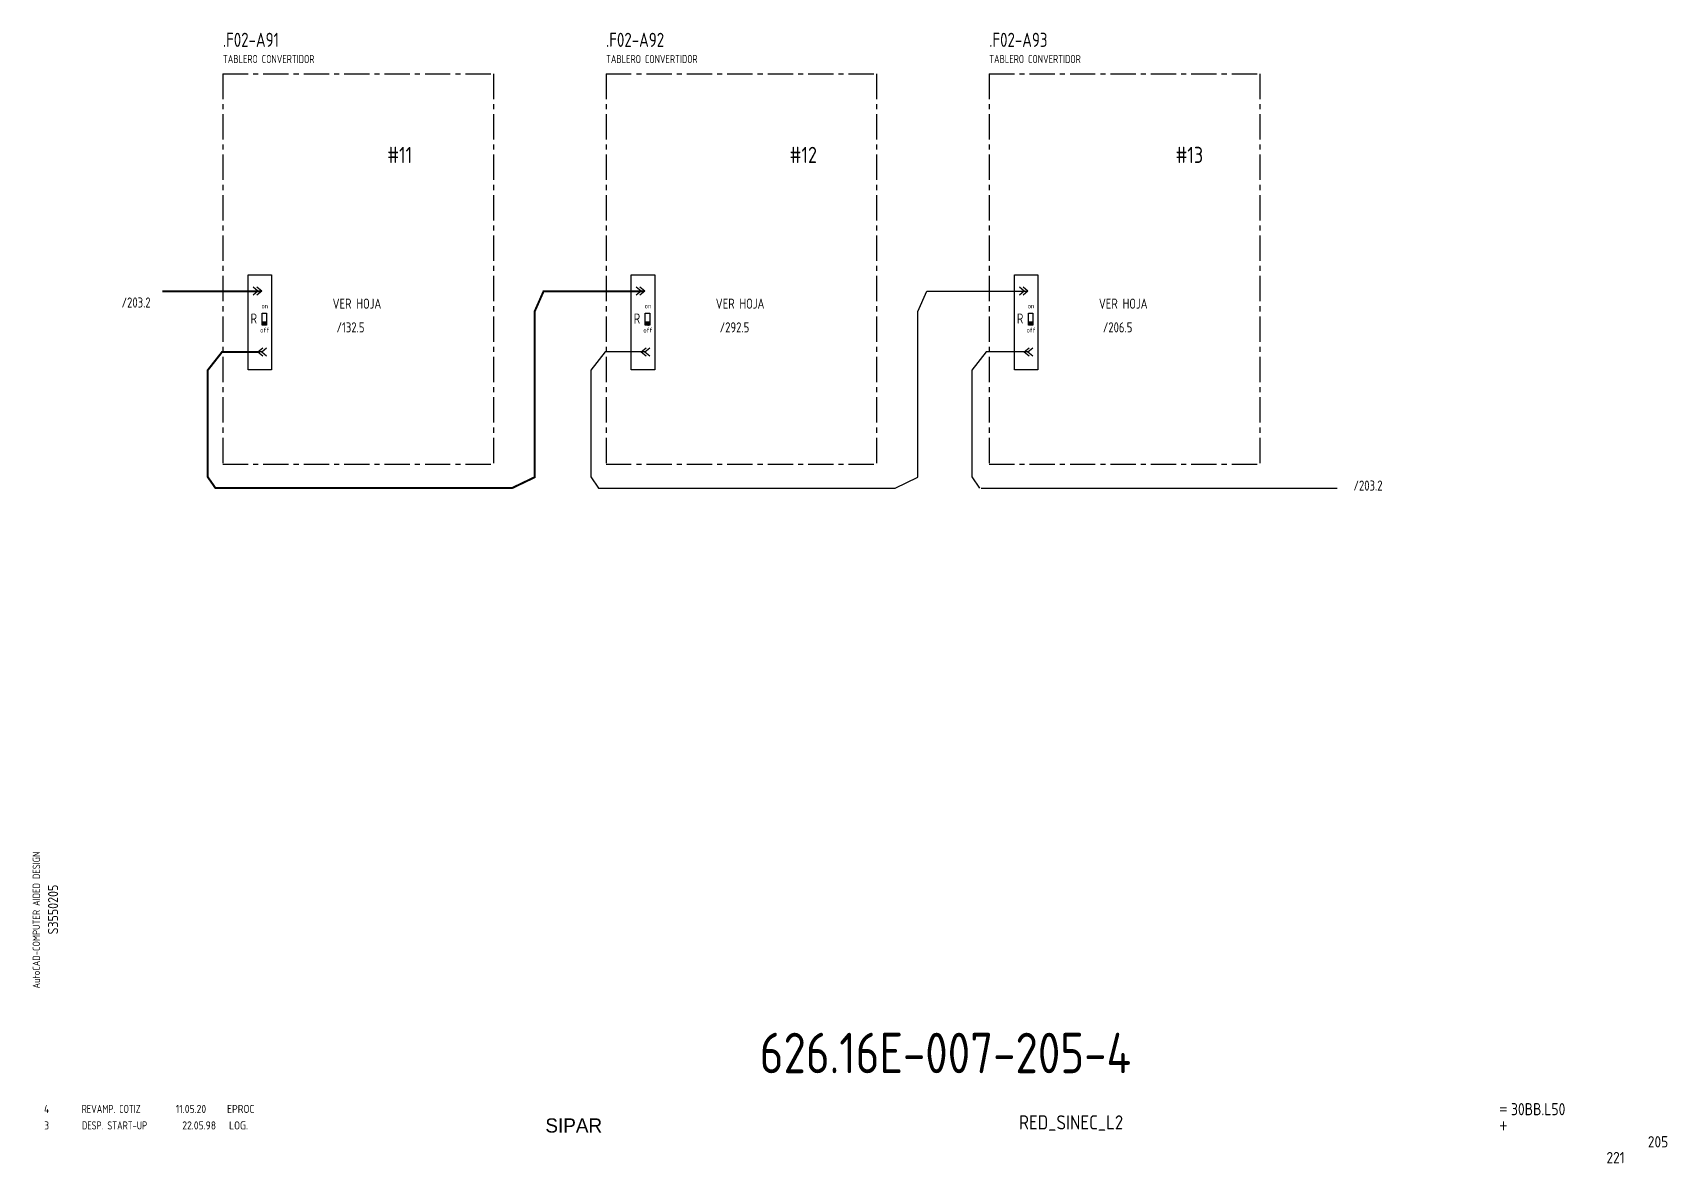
# Model space of a CAD drawing. Extents: x 10 to 414, y 6 to 285.
import ezdxf
from ezdxf.enums import TextEntityAlignment as Align

# ---------------------------------------------------------------- set-up
doc = ezdxf.new("R2010")
doc.units = 0
doc.header["$LTSCALE"] = 5
doc.header["$MEASUREMENT"] = 0
doc.linetypes.add('CENTER', pattern=[2, 1.25, -0.25, 0.25, -0.25])
doc.layers.get('0').update_dxf_attribs({"linetype": 'CONTINUOUS'})
doc.layers.add('CART', color=7, linetype='CONTINUOUS')
doc.styles.add('DIN', font='DIN.shx', dxfattribs={"width": 0.85})
doc.styles.add('N', font='ROMANS', dxfattribs={"width": 0.85, "height": 3})
doc.styles.add('X', font='UNIV.SHX', dxfattribs={"height": 3.5})

# ---------------------------------------------------------------- blocks, each defined once
blk = doc.blocks.new('DESP')
at = {"color": 3, "style": 'DIN'}
for s, width, p in [('3', 0.9, (7.45, 13.02)), ('DESP. START-UP', 0.8, (16.76, 13.02)), ('22.05.98', 0.9, (41.59, 13.02)), ('LOG.', 0.9, (53.16, 13.02))]:
    blk.add_text(s, height=2, dxfattribs=dict(at, width=width)).set_placement(p)

msp = doc.modelspace()

# ---------------------------------------------------------------- hatches: boundary and pattern name
at = {"linetype": 'Continuous'}
h = msp.add_hatch(dxfattribs=at)
h.set_pattern_fill('ANSI31', color=256)
h.set_pattern_definition([(45, (-66.95833, -4.968), (-0.08838835, 0.08838835), [])])
h.paths.add_polyline_path([(66.42, 212.85), (67.51, 212.85), (67.51, 213.65), (66.42, 213.65)])
h = msp.add_hatch(dxfattribs=at)
h.set_pattern_fill('ANSI31', color=256)
h.set_pattern_definition([(45, (27.81155, -4.968), (-0.08838835, 0.08838835), [])])
h.paths.add_polyline_path([(161.19, 212.85), (162.28, 212.85), (162.28, 213.65), (161.19, 213.65)])
h = msp.add_hatch(dxfattribs=at)
h.set_pattern_fill('ANSI31', color=256)
h.set_pattern_definition([(45, (122.58142, -4.968), (-0.08838835, 0.08838835), [])])
h.paths.add_polyline_path([(255.96, 212.85), (257.05, 212.85), (257.05, 213.65), (255.96, 213.65)])

# ---------------------------------------------------------------- linework, layer by layer
at = {"color": 3, "linetype": 'CENTER'}
for p, q in [((56.71, 275.02), (56.71, 178.52)), ((56.71, 275.02), (123.63, 275.02)), ((123.63, 275.02), (123.63, 178.52)), ((151.48, 275.02), (151.48, 178.52)), ((151.48, 275.02), (218.4, 275.02)), ((218.4, 275.02), (218.4, 178.52)), ((246.25, 275.02), (313.17, 275.02)), ((246.25, 275.02), (246.25, 178.52)), ((313.17, 275.02), (313.17, 178.52)), ((56.71, 178.52), (123.63, 178.52)), ((151.48, 178.52), (218.4, 178.52)), ((246.25, 178.52), (313.17, 178.52))]:
    msp.add_line(p, q, dxfattribs=at)
at = {"linetype": 'Continuous'}
for p, q in [((65.39, 221.26), (64.17, 222.22)), ((65.39, 221.26), (64.17, 220.29)), ((66.31, 221.26), (65.09, 222.22)), ((66.31, 221.26), (65.09, 220.29)), ((65.39, 221.26), (66.31, 221.26)), ((133.81, 216.21), (136.03, 221.23)), ((136.03, 221.23), (155.62, 221.26)), ((160.16, 221.26), (158.94, 222.22)), ((160.16, 221.26), (158.94, 220.29)), ((161.08, 221.26), (159.86, 222.22)), ((161.08, 221.26), (159.86, 220.29)), ((160.16, 221.26), (161.08, 221.26)), ((228.58, 216.21), (230.8, 221.23)), ((230.8, 221.23), (255.39, 221.26)), ((254.93, 221.26), (253.71, 222.22)), ((254.93, 221.26), (253.71, 220.29)), ((255.85, 221.26), (254.63, 222.22)), ((255.85, 221.26), (254.63, 220.29)), ((254.93, 221.26), (255.85, 221.26)), ((66.42, 212.85), (66.42, 215.85)), ((66.42, 215.85), (67.51, 215.85)), ((67.51, 215.85), (67.51, 212.85)), ((133.81, 175.25), (133.81, 216.21)), ((161.19, 212.85), (161.19, 215.85)), ((161.19, 215.85), (162.28, 215.85)), ((162.28, 215.85), (162.28, 212.85)), ((228.58, 175.25), (228.58, 216.21)), ((255.96, 212.85), (255.96, 215.85)), ((255.96, 215.85), (257.05, 215.85)), ((257.05, 215.85), (257.05, 212.85)), ((67.51, 212.85), (66.42, 212.85)), ((162.28, 212.85), (161.19, 212.85)), ((257.05, 212.85), (255.96, 212.85)), ((56.53, 206.26), (52.96, 201.72)), ((60.85, 206.26), (56.53, 206.26)), ((65.39, 206.26), (66.61, 207.22)), ((65.39, 206.26), (66.61, 205.29)), ((66.31, 206.26), (65.39, 206.26)), ((66.31, 206.26), (67.53, 207.22)), ((66.31, 206.26), (67.53, 205.29)), ((151.3, 206.26), (147.73, 201.72)), ((160.62, 206.26), (151.3, 206.26)), ((160.16, 206.26), (161.38, 207.22)), ((160.16, 206.26), (161.38, 205.29)), ((161.08, 206.26), (160.16, 206.26)), ((161.08, 206.26), (162.3, 207.22)), ((161.08, 206.26), (162.3, 205.29)), ((245.53, 206.26), (241.96, 201.72)), ((254.85, 206.26), (245.53, 206.26)), ((254.93, 206.26), (256.15, 207.22)), ((254.93, 206.26), (256.15, 205.29)), ((255.85, 206.26), (254.93, 206.26)), ((255.85, 206.26), (257.07, 207.22)), ((255.85, 206.26), (257.07, 205.29)), ((52.96, 201.72), (52.96, 175.33)), ((147.73, 201.72), (147.73, 175.33)), ((241.96, 201.72), (241.96, 175.33)), ((52.96, 175.33), (54.88, 172.57)), ((128.21, 172.57), (133.81, 175.25)), ((147.73, 175.33), (149.65, 172.57)), ((222.98, 172.57), (228.58, 175.25)), ((241.96, 175.33), (243.87, 172.57)), ((54.88, 172.57), (128.21, 172.57)), ((149.65, 172.57), (222.98, 172.57)), ((149.65, 172.57), (222.98, 172.57)), ((244.28, 172.57), (332.29, 172.57))]:
    msp.add_line(p, q, dxfattribs=at)
for points in [[(62.94, 225.29), (68.76, 225.29), (68.76, 201.85), (62.94, 201.85)], [(157.71, 225.29), (163.53, 225.29), (163.53, 201.85), (157.71, 201.85)], [(252.48, 225.29), (258.3, 225.29), (258.3, 201.85), (252.48, 201.85)], [(66.42, 213.65), (67.51, 213.65), (67.51, 212.85), (66.42, 212.85)], [(161.19, 213.65), (162.28, 213.65), (162.28, 212.85), (161.19, 212.85)], [(255.96, 213.65), (257.05, 213.65), (257.05, 212.85), (255.96, 212.85)]]:
    msp.add_lwpolyline(points, close=True, dxfattribs=at)
at = {"linetype": 'Continuous', "const_width": 0.5}
for points in [[(65.85, 221.26), (41.72, 221.26)], [(65.85, 206.26), (56.53, 206.26), (52.96, 201.72), (52.96, 175.33), (54.88, 172.57), (128.21, 172.57), (133.81, 175.25), (133.81, 216.21), (136.03, 221.23), (160.62, 221.26)]]:
    msp.add_lwpolyline(points, dxfattribs=at)

# ---------------------------------------------------------------- block references
at = {"linetype": 'Continuous'}
msp.add_blockref('DESP', (5.08, 0.99), dxfattribs=at)

# ---------------------------------------------------------------- texts
at = {"color": 3, "style": 'DIN'}
for s, height, width, p in [('.F02-A91', 3.5, 0.8, (56.71, 281.65)), ('.F02-A92', 3.5, 0.8, (151.48, 281.65)), ('.F02-A93', 3.5, 0.8, (246.25, 281.65)), ('4', 2, 0.9, (12.47, 18.09)), ('REVAMP. COTIZ', 2, 0.8, (21.79, 18.09)), ('11.05.20', 2, 0.9, (45.06, 18.09)), ('EPROC', 2, 0.9, (57.74, 18.09))]:
    msp.add_text(s, height=height, dxfattribs=dict(at, width=width)).set_placement(p)
at = {"style": 'DIN', "width": 0.8}
for s, height, p in [('TABLERO CONVERTIDOR', 2, (56.71, 277.65)), ('TABLERO CONVERTIDOR', 2, (151.48, 277.65)), ('TABLERO CONVERTIDOR', 2, (246.25, 277.65)), ('/203.2', 2.5, (31.65, 217.21)), ('/132.5', 2.5, (84.81, 211.06)), ('/292.5', 2.5, (179.58, 211.06)), ('/206.5', 2.5, (274.35, 211.06)), ('/203.2', 2.5, (336.35, 171.95))]:
    msp.add_text(s, height=height, dxfattribs=at).set_placement(p)
at = {"linetype": 'Continuous', "style": 'DIN', "width": 0.85}
for s, p in [('#11', (97.37, 252.95)), ('#12', (196.9, 252.95)), ('#13', (292.35, 252.95))]:
    msp.add_text(s, height=4, dxfattribs=at).set_placement(p)
at = {"style": 'DIN', "width": 0.8}
for s, height, p in [('VER HOJA', 2.5, (89.87, 216.93)), ('VER HOJA', 2.5, (184.64, 216.93)), ('VER HOJA', 2.5, (279.41, 216.93)), ('R', 2.5, (64.36, 213.25)), ('on', 1.2, (67.06, 217)), ('R', 2.5, (159.13, 213.25)), ('on', 1.2, (161.83, 217)), ('R', 2.5, (253.9, 213.25)), ('on', 1.2, (256.6, 217)), ('off', 1.2, (67.06, 211.03)), ('off', 1.2, (161.83, 211.03)), ('off', 1.2, (256.6, 211.03))]:
    msp.add_text(s, height=height, dxfattribs=at).set_placement(p, align=Align.CENTER)
at = {"color": 2, "insert": (189.5, 37.92), "char_height": 10, "width": 111.0411, "attachment_point": 1, "style": 'DIN'}
msp.add_mtext('626.16E-007-205-4', dxfattribs=at)
at = {"layer": 'CART', "color": 1, "style": 'DIN', "width": 0.9}
msp.add_text('AutoCAD-COMPUTER AIDED DESIGN', height=1.8, rotation=90, dxfattribs=at).set_placement((11.47, 48.84))
at = {"layer": 'CART', "color": 3, "style": 'N', "width": 0.85}
for s, p in [('=', (372.24, 17.91)), ('+', (372.24, 13.87))]:
    msp.add_text(s, height=2.5, dxfattribs=at).set_placement(p)
at = {"layer": 'CART', "color": 3, "style": 'DIN', "width": 0.9, "flags": 1}
msp.add_attdef('S3550205', text='', height=2.5, rotation=90, dxfattribs=at).set_placement((15.95, 68.38), align=Align.CENTER)
at = {"layer": 'CART', "color": 3, "style": 'DIN', "width": 0.85}
msp.add_attdef('30BB.L50', text='', height=3, dxfattribs=at).set_placement((375.33, 16.63), align=Align.BOTTOM_LEFT)
at = {"layer": 'CART', "color": 6, "style": 'X', "flags": 1}
msp.add_attdef('SIPAR', text='', height=3.5, dxfattribs=at).set_placement((143.5, 15), align=Align.MIDDLE)
at = {"layer": 'CART', "color": 2, "style": 'DIN', "width": 0.9, "flags": 1}
msp.add_attdef('RED_SINEC_L2', text='', height=3.5, dxfattribs=at).set_placement((266.5, 15.6), align=Align.MIDDLE)
msp.add_attdef('205', text='', height=2.8, dxfattribs=at).set_placement((414.2, 9.56), align=Align.RIGHT)
at = {"layer": 'CART', "color": 7, "style": 'DIN', "width": 0.9, "flags": 1}
msp.add_attdef('221', (398.93, 5.65), '', height=2.8, dxfattribs=at)

doc.saveas('drawing.dxf')
